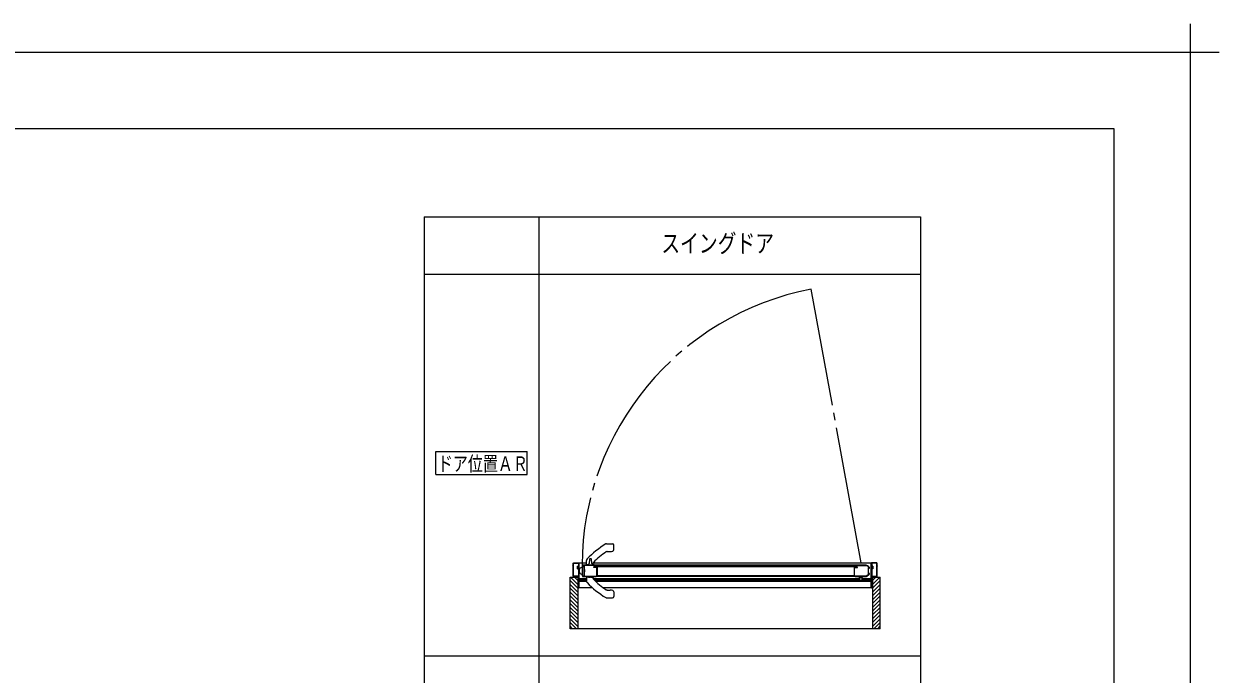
# Model space of a CAD drawing. Units: millimetres on the paper. Extents: x -305 to 305, y -152 to 152.
# Drawn here: x -33.8 to 122.7, y 67.1 to 152.3 of the extents above; entities that cross this region are included whole.
import ezdxf
from ezdxf.enums import TextEntityAlignment as Align

# ---------------------------------------------------------------- set-up
doc = ezdxf.new("R2010")
doc.units = ezdxf.units.MM
doc.linetypes.add('LONG_CHAIN', pattern=[21, 18, -1, 1, -1])
doc.linetypes.add('LONG_DOUBLE_CHAIN', pattern=[21.8, 18, -1, 0.6, -0.6, 0.6, -1])
for name, color, linetype, lineweight in [('0-1_VIEW0001', 7, 'Continuous', 9), ('0-2_1図面枠', 7, 'Continuous', 9), ('0-3_図面枠', 3, 'Continuous', 9), ('0-4_DEFPOINTS', 7, 'Continuous', 9)]:
    doc.layers.add(name, color=color, linetype=linetype, lineweight=lineweight)
doc.styles.add('ＭＳ ゴシック', font='')
doc.styles.get('ＭＳ ゴシック').set_extended_font_data('MS Gothic')

# ---------------------------------------------------------------- blocks, each defined once
blk = doc.blocks.new('グループ-6')
at = {"layer": '0-2_1図面枠'}
for p, q in [((4200, 2895), (4200, 3045)), ((4275, 2970), (4125, 2970))]:
    blk.add_line(p, q, dxfattribs=at)

msp = doc.modelspace()

# ---------------------------------------------------------------- linework, layer by layer
at = {"layer": '0-1_VIEW0001'}
for p, q in [((18.617, 126.98), (83.617, 126.98)), ((33.617, 126.98), (33.617, 19.48)), ((83.617, 126.98), (83.617, 19.48)), ((18.617, 119.48), (83.617, 119.48)), ((20.117, 93.23), (20.117, 96.23)), ((20.117, 96.23), (32.117, 96.23)), ((32.117, 93.23), (32.117, 96.23)), ((20.117, 93.23), (32.117, 93.23)), ((42.509, 84.168), (43.259, 84.168)), ((42.574, 83.138), (42.959, 83.138)), ((43.459, 83.393), (43.459, 83.968)), ((38.134, 81.268), (38.134, 81.603)), ((38.179, 79.913), (38.179, 81.593)), ((38.184, 81.653), (38.859, 81.653)), ((38.194, 81.608), (38.819, 81.608)), ((38.834, 81.593), (38.834, 79.913)), ((38.884, 81.628), (38.884, 79.333)), ((38.909, 79.318), (38.909, 81.653)), ((38.909, 81.653), (39.859, 81.653)), ((39.859, 81.383), (39.859, 81.96)), ((40.709, 81.383), (40.709, 81.579)), ((40.724, 81.653), (77.159, 81.653)), ((77.159, 78.403), (77.159, 81.653)), ((77.184, 81.628), (77.184, 79.333)), ((77.884, 81.653), (77.209, 81.653)), ((77.234, 81.593), (77.234, 79.913)), ((77.874, 81.608), (77.249, 81.608)), ((77.889, 79.913), (77.889, 81.593)), ((77.934, 81.268), (77.934, 81.603)), ((38.059, 81.223), (38.059, 81.243)), ((38.069, 81.253), (38.119, 81.253)), ((38.119, 81.213), (38.069, 81.213)), ((38.134, 79.903), (38.134, 81.198)), ((38.819, 79.853), (38.184, 79.853)), ((38.819, 79.898), (38.194, 79.898)), ((38.684, 80.878), (38.684, 81.228)), ((38.684, 80.878), (38.734, 80.878)), ((38.959, 80.401), (38.959, 80.834)), ((39.309, 81.108), (39.309, 79.988)), ((39.334, 81.193), (39.519, 81.193)), ((39.374, 79.928), (39.344, 79.928)), ((39.534, 81.158), (39.359, 81.158)), ((39.359, 79.938), (39.534, 79.938)), ((39.384, 79.868), (41.159, 79.868)), ((39.519, 79.918), (39.394, 79.918)), ((41.269, 81.368), (39.409, 81.368)), ((40.814, 81.323), (39.479, 81.323)), ((39.479, 81.233), (39.532, 81.233)), ((39.534, 81.178), (39.534, 79.933)), ((39.534, 81.158), (39.534, 79.988)), ((39.534, 79.938), (39.534, 79.988)), ((39.549, 81.225), (39.572, 81.203)), ((39.579, 81.185), (39.579, 80.794)), ((39.579, 80.442), (39.579, 79.928)), ((39.584, 80.783), (39.595, 80.772)), ((39.595, 80.463), (39.584, 80.452)), ((39.594, 79.913), (41.159, 79.913)), ((39.599, 80.762), (39.599, 80.474)), ((39.859, 79.853), (39.859, 79.275)), ((40.694, 81.368), (39.874, 81.368)), ((40.039, 81.368), (40.127, 81.368)), ((40.739, 79.868), (40.652, 79.868)), ((40.709, 79.853), (40.709, 79.657)), ((40.839, 81.073), (40.839, 81.088)), ((40.854, 81.103), (40.874, 81.103)), ((41.229, 81.058), (40.854, 81.058)), ((40.889, 81.118), (40.889, 81.248)), ((40.934, 81.153), (40.934, 81.278)), ((75.259, 81.303), (40.959, 81.303)), ((40.959, 81.153), (40.959, 81.303)), ((40.959, 81.303), (41.255, 81.303)), ((75.259, 81.153), (40.959, 81.153)), ((41.209, 81.103), (40.984, 81.103)), ((41.239, 79.993), (41.239, 81.048)), ((41.255, 81.143), (41.249, 81.143)), ((41.263, 81.305), (41.277, 81.313)), ((41.277, 81.132), (41.263, 81.141)), ((74.934, 81.353), (41.284, 81.353)), ((41.284, 81.353), (41.284, 79.868)), ((41.284, 81.326), (41.284, 81.353)), ((41.284, 79.993), (41.284, 81.119)), ((41.284, 80.018), (74.934, 80.018)), ((74.934, 79.868), (41.284, 79.868)), ((74.934, 81.353), (74.934, 81.326)), ((74.934, 81.119), (74.934, 79.993)), ((74.942, 81.313), (74.956, 81.305)), ((74.956, 81.14), (74.942, 81.132)), ((76.309, 81.368), (74.949, 81.368)), ((74.964, 81.303), (75.259, 81.303)), ((74.969, 81.143), (74.964, 81.143)), ((74.979, 79.993), (74.979, 81.048)), ((74.989, 81.058), (75.364, 81.058)), ((75.234, 81.103), (75.009, 81.103)), ((76.484, 79.913), (75.059, 79.913)), ((75.059, 79.868), (76.484, 79.868)), ((75.284, 81.278), (75.284, 81.153)), ((75.329, 81.118), (75.329, 81.248)), ((75.364, 81.103), (75.344, 81.103)), ((75.379, 81.073), (75.379, 81.088)), ((75.404, 81.323), (76.309, 81.323)), ((75.584, 79.793), (75.584, 79.868)), ((76.034, 79.793), (76.034, 79.868)), ((76.847, 80.159), (76.547, 79.934)), ((76.574, 79.898), (76.874, 80.123)), ((76.749, 80.968), (76.749, 80.268)), ((76.789, 80.268), (76.789, 80.968)), ((76.849, 81.033), (76.814, 81.033)), ((76.814, 80.203), (76.856, 80.203)), ((76.823, 80.991), (76.882, 80.969)), ((76.882, 80.267), (76.823, 80.244)), ((76.887, 80.968), (76.919, 80.968)), ((76.919, 80.268), (76.887, 80.268)), ((76.934, 80.983), (76.934, 81.017)), ((76.934, 80.243), (76.934, 80.253)), ((77.249, 79.898), (77.874, 79.898)), ((77.249, 79.853), (77.884, 79.853)), ((77.384, 81.228), (77.334, 81.228)), ((77.384, 81.228), (77.384, 80.878)), ((77.934, 79.903), (77.934, 81.198)), ((77.999, 81.253), (77.949, 81.253)), ((77.949, 81.213), (77.999, 81.213)), ((78.009, 81.223), (78.009, 81.243)), ((37.734, 79.778), (38.734, 79.778)), ((37.734, 73.028), (37.734, 79.778)), ((38.734, 78.328), (37.734, 79.328)), ((38.734, 77.828), (37.734, 78.828)), ((38.734, 77.328), (37.734, 78.328)), ((38.734, 78.828), (37.784, 79.778)), ((38.734, 79.328), (38.284, 79.778)), ((38.733, 79.778), (38.733, 73.028)), ((38.734, 78.418), (38.734, 78.438)), ((38.734, 78.403), (38.885, 78.403)), ((38.749, 78.453), (38.819, 78.453)), ((38.869, 78.403), (38.749, 78.403)), ((38.834, 78.468), (38.834, 79.838)), ((38.884, 79.253), (38.884, 78.418)), ((38.899, 79.318), (39.219, 79.318)), ((39.584, 79.268), (38.899, 79.268)), ((39.859, 79.543), (38.909, 79.543)), ((39.234, 79.403), (38.909, 79.403)), ((38.909, 78.403), (38.909, 79.268)), ((39.863, 79.226), (38.909, 79.226)), ((40.644, 78.403), (38.909, 78.403)), ((39.234, 79.333), (39.234, 79.418)), ((39.579, 79.403), (39.279, 79.403)), ((39.279, 79.403), (39.279, 79.333)), ((39.284, 79.468), (39.339, 79.468)), ((39.339, 79.418), (39.294, 79.418)), ((39.294, 79.318), (39.564, 79.318)), ((39.354, 79.453), (39.354, 79.433)), ((39.504, 79.433), (39.504, 79.453)), ((39.519, 79.468), (39.584, 79.468)), ((39.564, 79.418), (39.519, 79.418)), ((39.579, 79.333), (39.579, 79.403)), ((39.634, 79.418), (39.634, 79.318)), ((39.859, 79.403), (39.634, 79.403)), ((75.634, 79.543), (40.745, 79.543)), ((75.637, 79.403), (40.884, 79.403)), ((77.159, 79.23), (41.07, 79.23)), ((77.159, 78.403), (42.078, 78.403)), ((75.634, 79.693), (75.634, 79.743)), ((75.634, 79.743), (75.984, 79.743)), ((75.634, 79.693), (75.634, 79.418)), ((75.684, 79.368), (75.934, 79.368)), ((75.984, 79.693), (75.984, 79.743)), ((75.984, 79.418), (75.984, 79.693)), ((77.159, 79.546), (75.984, 79.546)), ((76.434, 79.406), (75.984, 79.406)), ((76.434, 79.418), (76.434, 79.318)), ((76.549, 79.468), (76.484, 79.468)), ((76.484, 79.268), (77.169, 79.268)), ((76.789, 79.406), (76.489, 79.406)), ((76.489, 79.333), (76.489, 79.403)), ((76.504, 79.418), (76.549, 79.418)), ((76.774, 79.318), (76.504, 79.318)), ((76.564, 79.433), (76.564, 79.453)), ((76.714, 79.453), (76.714, 79.433)), ((76.784, 79.468), (76.729, 79.468)), ((76.729, 79.418), (76.774, 79.418)), ((76.789, 79.403), (76.789, 79.333)), ((76.834, 79.333), (76.834, 79.418)), ((77.159, 79.406), (76.834, 79.406)), ((77.169, 79.318), (76.849, 79.318)), ((77.184, 79.253), (77.184, 78.418)), ((77.199, 78.403), (77.319, 78.403)), ((77.234, 78.468), (77.234, 79.838)), ((77.319, 78.453), (77.249, 78.453)), ((77.334, 79.778), (77.334, 73.028)), ((77.334, 78.828), (78.284, 79.778)), ((77.334, 79.328), (77.784, 79.778)), ((77.334, 79.778), (78.334, 79.778)), ((77.334, 78.328), (78.334, 79.328)), ((77.334, 77.828), (78.334, 78.828)), ((77.334, 78.418), (77.334, 78.438)), ((77.334, 77.328), (78.334, 78.328)), ((78.334, 73.028), (78.334, 79.778)), ((38.734, 76.828), (37.734, 77.828)), ((38.734, 76.328), (37.734, 77.328)), ((38.734, 75.828), (37.734, 76.828)), ((42.509, 77.068), (43.259, 77.068)), ((42.574, 78.098), (42.959, 78.098)), ((43.459, 77.842), (43.459, 77.268)), ((77.334, 76.828), (78.334, 77.828)), ((77.334, 76.328), (78.334, 77.328)), ((77.334, 75.828), (78.334, 76.828)), ((38.734, 75.328), (37.734, 76.328)), ((38.734, 74.828), (37.734, 75.828)), ((38.734, 74.328), (37.734, 75.328)), ((77.334, 75.328), (78.334, 76.328)), ((77.334, 74.828), (78.334, 75.828)), ((77.334, 74.328), (78.334, 75.328)), ((38.734, 73.833), (37.734, 74.833)), ((38.734, 73.338), (37.734, 74.338)), ((38.549, 73.028), (37.734, 73.843)), ((77.334, 73.833), (78.334, 74.833)), ((77.334, 73.338), (78.334, 74.338)), ((77.519, 73.028), (78.334, 73.843)), ((38.054, 73.028), (37.734, 73.348)), ((78.333, 73.028), (37.734, 73.028)), ((78.014, 73.028), (78.334, 73.348)), ((18.617, 69.48), (83.617, 69.48))]:
    msp.add_line(p, q, dxfattribs=at)
at = {"layer": '0-1_VIEW0001', "linetype": 'LONG_CHAIN'}
msp.add_line((75.862, 81.653), (69.286, 117.507), dxfattribs=at)
at = {"layer": '0-1_VIEW0001', "color": 2}
for p, q in [((39.934, 81.449), (40.12, 81.477)), ((40.254, 82.13), (40.226, 81.594)), ((40.553, 81.594), (40.525, 82.13)), ((40.659, 81.477), (40.845, 81.449)), ((39.889, 81.368), (39.891, 81.402)), ((39.964, 79.848), (40.314, 79.848)), ((39.964, 79.836), (39.964, 79.848)), ((40.014, 79.848), (40.014, 79.868)), ((40.454, 79.858), (40.324, 79.858)), ((40.464, 79.848), (40.814, 79.848)), ((40.764, 79.868), (40.764, 79.848)), ((40.814, 79.848), (40.814, 79.836)), ((40.888, 81.402), (40.889, 81.368))]:
    msp.add_line(p, q, dxfattribs=at)
at = {"layer": '0-1_VIEW0001', "color": 2, "linetype": 'LONG_DOUBLE_CHAIN'}
for p, q in [((40.324, 79.806), (40.324, 79.789)), ((40.455, 79.806), (40.455, 79.789))]:
    msp.add_line(p, q, dxfattribs=at)
at = {"layer": '0-1_VIEW0001'}
for points in [[(18.617, 126.98), (18.617, 19.48), (83.617, 19.48)], [(38.134, 81.603), (38.149, 81.638), (38.184, 81.653)], [(38.179, 81.593), (38.184, 81.603), (38.194, 81.608)], [(38.819, 81.608), (38.83, 81.603), (38.834, 81.593)], [(38.859, 81.653), (38.877, 81.645), (38.884, 81.628)], [(77.209, 81.653), (77.192, 81.645), (77.184, 81.628)], [(77.249, 81.608), (77.239, 81.603), (77.234, 81.593)], [(77.889, 81.593), (77.885, 81.603), (77.874, 81.608)], [(77.934, 81.603), (77.92, 81.638), (77.884, 81.653)], [(38.059, 81.243), (38.062, 81.25), (38.069, 81.253)], [(38.069, 81.213), (38.062, 81.216), (38.059, 81.223)], [(38.119, 81.253), (38.13, 81.257), (38.134, 81.268)], [(38.134, 81.198), (38.13, 81.208), (38.119, 81.213)], [(38.184, 79.853), (38.149, 79.867), (38.134, 79.903)], [(38.194, 79.898), (38.184, 79.902), (38.179, 79.913)], [(38.684, 81.228), (38.734, 81.228), (38.813, 81.287)], [(38.734, 81.228), (38.734, 80.878), (38.813, 80.818)], [(38.834, 79.913), (38.83, 79.902), (38.819, 79.898)], [(38.834, 79.838), (38.83, 79.848), (38.819, 79.853)], [(39.409, 81.368), (39.321, 81.331), (39.292, 81.291), (39.284, 81.243), (39.299, 81.207), (39.334, 81.193)], [(39.344, 79.928), (39.337, 79.925), (39.334, 79.918), (39.349, 79.882), (39.384, 79.868)], [(39.394, 79.918), (39.39, 79.919), (39.386, 79.922), (39.381, 79.926), (39.374, 79.928)], [(39.479, 81.323), (39.434, 81.278), (39.479, 81.233)], [(39.519, 81.193), (39.53, 81.188), (39.534, 81.178)], [(39.534, 79.933), (39.53, 79.922), (39.519, 79.918)], [(39.532, 81.233), (39.541, 81.231), (39.549, 81.225)], [(39.572, 81.203), (39.577, 81.195), (39.579, 81.185)], [(39.579, 80.794), (39.58, 80.788), (39.584, 80.783)], [(39.584, 80.452), (39.58, 80.447), (39.579, 80.442)], [(39.579, 79.928), (39.584, 79.917), (39.594, 79.913)], [(39.595, 80.772), (39.598, 80.767), (39.599, 80.762)], [(39.599, 80.474), (39.598, 80.468), (39.595, 80.463)], [(40.889, 81.248), (40.867, 81.301), (40.814, 81.323)], [(40.839, 81.088), (40.844, 81.098), (40.854, 81.103)], [(40.854, 81.058), (40.844, 81.062), (40.839, 81.073)], [(40.874, 81.103), (40.885, 81.107), (40.889, 81.118)], [(40.934, 81.278), (40.942, 81.295), (40.959, 81.303)], [(40.984, 81.103), (40.949, 81.117), (40.934, 81.153)], [(41.159, 79.913), (41.216, 79.936), (41.239, 79.993)], [(41.159, 79.868), (41.248, 79.904), (41.284, 79.993)], [(41.249, 81.143), (41.239, 81.138), (41.234, 81.128), (41.227, 81.11), (41.209, 81.103)], [(41.239, 81.048), (41.236, 81.055), (41.229, 81.058)], [(41.255, 81.303), (41.259, 81.303), (41.263, 81.305)], [(41.263, 81.141), (41.259, 81.142), (41.255, 81.143)], [(41.284, 81.353), (41.28, 81.363), (41.269, 81.368)], [(41.277, 81.313), (41.282, 81.319), (41.284, 81.326)], [(41.284, 81.119), (41.282, 81.127), (41.277, 81.132)], [(74.949, 81.368), (74.939, 81.363), (74.934, 81.353)], [(74.934, 81.326), (74.936, 81.319), (74.942, 81.313)], [(74.942, 81.132), (74.936, 81.126), (74.934, 81.119)], [(74.934, 79.993), (74.971, 79.904), (75.059, 79.868)], [(74.956, 81.305), (74.96, 81.303), (74.964, 81.303)], [(74.964, 81.143), (74.96, 81.142), (74.956, 81.14)], [(75.009, 81.103), (74.992, 81.11), (74.984, 81.128), (74.98, 81.138), (74.969, 81.143)], [(74.979, 81.048), (74.982, 81.055), (74.989, 81.058)], [(75.059, 79.913), (75.003, 79.936), (74.979, 79.993)], [(75.284, 81.153), (75.27, 81.117), (75.234, 81.103)], [(75.259, 81.303), (75.277, 81.295), (75.284, 81.278)], [(75.329, 81.248), (75.351, 81.301), (75.404, 81.323)], [(75.344, 81.103), (75.334, 81.107), (75.329, 81.118)], [(75.379, 81.088), (75.375, 81.098), (75.364, 81.103)], [(75.364, 81.058), (75.375, 81.062), (75.379, 81.073)], [(76.934, 81.017), (76.932, 81.032), (76.926, 81.045), (76.809, 81.182), (76.657, 81.282), (76.487, 81.344), (76.309, 81.368)], [(76.309, 81.323), (76.464, 81.301), (76.615, 81.253), (76.727, 81.203), (76.82, 81.129), (76.861, 81.057), (76.863, 81.041), (76.849, 81.033)], [(76.547, 79.934), (76.518, 79.918), (76.484, 79.913)], [(76.484, 79.868), (76.532, 79.875), (76.574, 79.898)], [(76.814, 81.033), (76.768, 81.014), (76.749, 80.968)], [(76.749, 80.268), (76.768, 80.222), (76.814, 80.203)], [(76.789, 80.968), (76.8, 80.988), (76.823, 80.991)], [(76.823, 80.244), (76.8, 80.247), (76.789, 80.268)], [(76.856, 80.203), (76.869, 80.194), (76.868, 80.178), (76.858, 80.168), (76.847, 80.159)], [(76.874, 80.123), (76.919, 80.175), (76.934, 80.243)], [(76.882, 80.969), (76.884, 80.968), (76.887, 80.968)], [(76.887, 80.268), (76.884, 80.267), (76.882, 80.267)], [(76.919, 80.968), (76.93, 80.972), (76.934, 80.983)], [(76.934, 80.253), (76.93, 80.263), (76.919, 80.268)], [(77.234, 79.913), (77.239, 79.902), (77.249, 79.898)], [(77.234, 79.838), (77.239, 79.848), (77.249, 79.853)], [(77.334, 80.878), (77.334, 81.228), (77.256, 81.287)], [(77.384, 80.878), (77.334, 80.878), (77.256, 80.818)], [(77.874, 79.898), (77.885, 79.902), (77.889, 79.913)], [(77.884, 79.853), (77.92, 79.867), (77.934, 79.903)], [(77.949, 81.253), (77.939, 81.257), (77.934, 81.268)], [(77.934, 81.198), (77.939, 81.208), (77.949, 81.213)], [(78.009, 81.243), (78.006, 81.25), (77.999, 81.253)], [(77.999, 81.213), (78.006, 81.216), (78.009, 81.223)], [(38.734, 78.438), (38.739, 78.448), (38.749, 78.453)], [(38.749, 78.403), (38.739, 78.407), (38.734, 78.418)], [(38.819, 78.453), (38.83, 78.457), (38.834, 78.468)], [(38.884, 78.418), (38.88, 78.407), (38.869, 78.403)], [(38.884, 79.333), (38.889, 79.322), (38.899, 79.318)], [(38.899, 79.268), (38.889, 79.263), (38.884, 79.253)], [(39.219, 79.318), (39.23, 79.322), (39.234, 79.333)], [(39.234, 79.418), (39.249, 79.453), (39.284, 79.468)], [(39.294, 79.418), (39.284, 79.413), (39.279, 79.403)], [(39.279, 79.333), (39.284, 79.322), (39.294, 79.318)], [(39.339, 79.468), (39.35, 79.463), (39.354, 79.453)], [(39.354, 79.433), (39.35, 79.422), (39.339, 79.418)], [(39.504, 79.453), (39.509, 79.463), (39.519, 79.468)], [(39.519, 79.418), (39.509, 79.422), (39.504, 79.433)], [(39.579, 79.403), (39.575, 79.413), (39.564, 79.418)], [(39.564, 79.318), (39.575, 79.322), (39.579, 79.333)], [(39.584, 79.468), (39.62, 79.453), (39.634, 79.418)], [(39.634, 79.318), (39.62, 79.282), (39.584, 79.268)], [(76.484, 79.468), (76.449, 79.453), (76.434, 79.418)], [(76.434, 79.318), (76.449, 79.282), (76.484, 79.268)], [(76.489, 79.403), (76.494, 79.413), (76.504, 79.418)], [(76.504, 79.318), (76.494, 79.322), (76.489, 79.333)], [(76.564, 79.453), (76.56, 79.463), (76.549, 79.468)], [(76.549, 79.418), (76.56, 79.422), (76.564, 79.433)], [(76.729, 79.468), (76.719, 79.463), (76.714, 79.453)], [(76.714, 79.433), (76.719, 79.422), (76.729, 79.418)], [(76.774, 79.418), (76.785, 79.413), (76.789, 79.403)], [(76.789, 79.333), (76.785, 79.322), (76.774, 79.318)], [(76.834, 79.418), (76.82, 79.453), (76.784, 79.468)], [(76.849, 79.318), (76.839, 79.322), (76.834, 79.333)], [(77.184, 79.333), (77.18, 79.322), (77.169, 79.318)], [(77.169, 79.268), (77.18, 79.263), (77.184, 79.253)], [(77.184, 78.418), (77.189, 78.407), (77.199, 78.403)], [(77.249, 78.453), (77.239, 78.457), (77.234, 78.468)], [(77.334, 78.438), (77.33, 78.448), (77.319, 78.453)], [(77.319, 78.403), (77.33, 78.407), (77.334, 78.418)]]:
    msp.add_lwpolyline(points, dxfattribs=at)
at = {"layer": '0-1_VIEW0001', "linetype": 'LONG_CHAIN'}
msp.add_arc((76.309, 81.153), 37.027, 100.93399, 179.70079, dxfattribs=at)
at = {"layer": '0-1_VIEW0001'}
for centre, radius, start, end in [((49.268, 73.039), 13.05, 121.75395, 135.59682), ((49.268, 73.039), 12.15, 124.07005, 134.38695), ((42.509, 83.968), 0.2, 90, 122.96487), ((42.574, 82.938), 0.2, 90, 124.07005), ((42.959, 84.178), 1.04, 270, 290.92483), ((43.259, 83.968), 0.2, 0, 90), ((43.259, 83.393), 0.2, 290.92483, 0), ((40.159, 81.96), 0.3, 135.59682, 180), ((40.909, 81.579), 0.2, 134.38695, 180), ((38.187, 80.873), 0.0077, 180, 297.28096), ((38.822, 81.275), 0.015, 19.47122, 127.16085), ((38.822, 80.83), 0.015, 232.83915, 340.52878), ((39.059, 80.834), 0.1, 141.78679, 180), ((39.059, 80.401), 0.1, 180, 218.21321), ((39.334, 80.618), 0.45, 93.18474, 141.78679), ((39.334, 80.618), 0.45, 218.21321, 266.81526), ((39.359, 81.108), 0.05, 90, 180), ((39.359, 79.988), 0.05, 180, 270), ((39.874, 81.383), 0.015, 180, 270), ((39.874, 79.853), 0.015, 90, 180), ((40.694, 81.383), 0.015, 270, 0), ((40.694, 79.853), 0.015, 0, 90), ((77.247, 81.275), 0.015, 52.83915, 160.52878), ((77.247, 80.83), 0.015, 199.47122, 307.16085), ((40.159, 79.275), 0.3, 180, 224.40318), ((49.268, 88.197), 13.05, 224.40318, 238.24605), ((40.909, 79.657), 0.2, 180, 225.61305), ((49.268, 88.197), 12.15, 225.61305, 235.92995), ((75.634, 79.793), 0.05, 180, 270), ((75.684, 79.418), 0.05, 180, 270), ((75.934, 79.418), 0.05, 270, 0), ((75.984, 79.793), 0.05, 270, 0), ((42.509, 77.268), 0.2, 237.03513, 270), ((42.574, 78.298), 0.2, 235.92995, 270), ((42.959, 77.058), 1.04, 69.07517, 90), ((43.259, 77.268), 0.2, 270, 0), ((43.259, 77.842), 0.2, 0, 69.07517)]:
    msp.add_arc(centre, radius, start, end, dxfattribs=at)
at = {"layer": '0-1_VIEW0001', "color": 2}
for centre, radius, start, end in [((39.941, 81.399), 0.05, 98.59735, 177), ((40.101, 81.601), 0.125, 278.56086, 356.99999), ((40.304, 82.128), 0.05, 97.08944, 177.00002), ((40.389, 81.433), 0.75, 89.9996, 97.00692), ((40.389, 81.433), 0.75, 82.99331, 89.9996), ((40.475, 82.128), 0.05, 2.99998, 82.90954), ((40.677, 81.601), 0.125, 183.00001, 261.44823), ((40.838, 81.399), 0.05, 3, 81.40265), ((40.324, 79.848), 0.01, 90, 180), ((40.454, 79.848), 0.01, 0, 90), ((39.979, 79.836), 0.015, 180, 260.87393), ((40.389, 82.388), 2.6, 260.87393, 268.55914), ((40.389, 82.893), 3.088, 268.7869, 271.2131), ((40.324, 79.804), 0.015, 268.55914, 0), ((40.454, 79.804), 0.015, 180, 271.44086), ((40.389, 82.388), 2.6, 271.44086, 279.12607), ((40.799, 79.836), 0.015, 279.12607, 0)]:
    msp.add_arc(centre, radius, start, end, dxfattribs=at)
at = {"layer": '0-3_図面枠'}
msp.add_lwpolyline([(-291.017, -138.498), (108.983, -138.498), (108.983, 138.502), (-291.017, 138.502)], close=True, dxfattribs=at)
at = {"layer": '0-4_DEFPOINTS'}
for p, q in [((118.983, 148.502), (-301.017, 148.502)), ((118.983, -148.498), (118.983, 148.502))]:
    msp.add_line(p, q, dxfattribs=at)

# ---------------------------------------------------------------- block references
at = {"layer": '0-2_1図面枠', "xscale": 0.05, "yscale": 0.05}
msp.add_blockref('グループ-6', (-91.017, 0.002), dxfattribs=at)

# ---------------------------------------------------------------- texts
at = {"layer": '0-1_VIEW0001', "style": 'ＭＳ ゴシック', "width": 0.75}
for s, height, p in [('スイングドア', 2.405, (49.67, 121.586)), ('ドア位置ＡＲ', 1.921, (20.402, 93.11))]:
    msp.add_text(s, height=height, dxfattribs=at).set_placement(p, align=Align.BOTTOM_LEFT)

doc.saveas('drawing.dxf')
